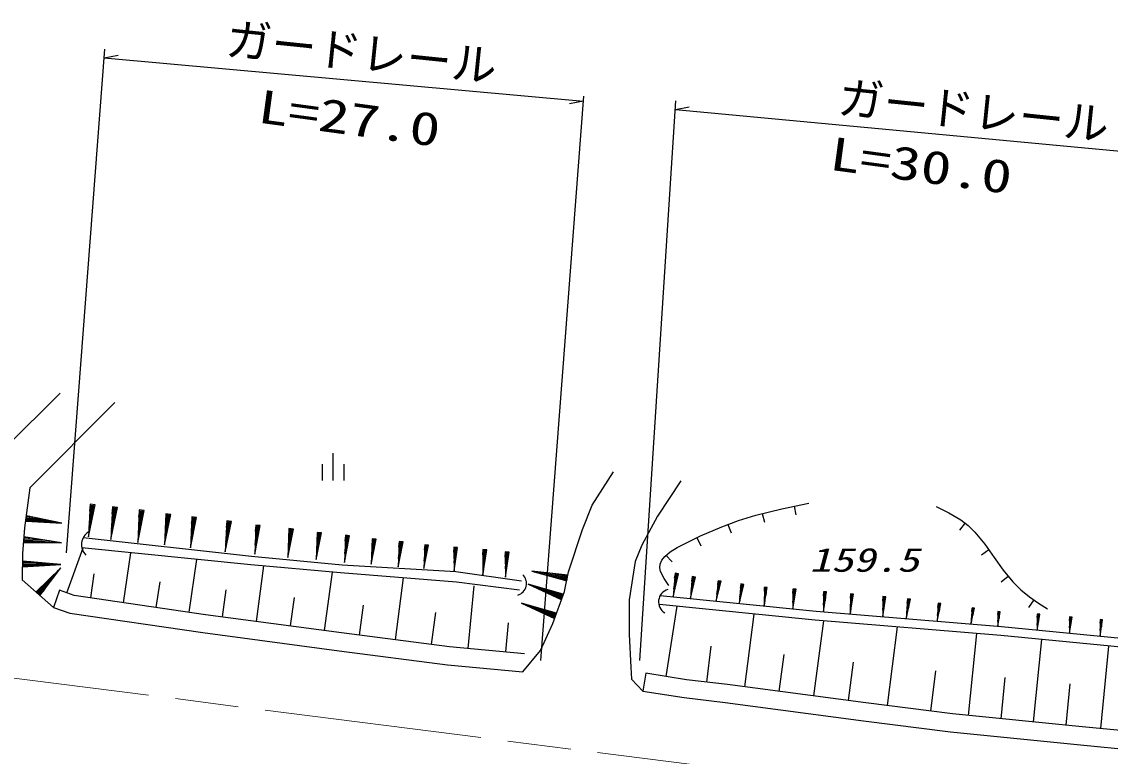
# Model space of a CAD drawing. Units: millimetres, scale not verified. Extents: x 40000 to 680000, y 20000 to 380000.
# Drawn here: x 281986 to 342072, y 268164 to 308705 of the extents above; entities that cross this region are included whole.
import ezdxf
from ezdxf.enums import TextEntityAlignment as Align

# ---------------------------------------------------------------- set-up
doc = ezdxf.new("R2010")
doc.units = ezdxf.units.MM
doc.header["$LTSCALE"] = 1000
doc.linetypes.add('CHAIN', pattern=[18.5, 12, -1.5, 3.5, -1.5])
doc.layers.add('M-BGD', color=7, linetype='Continuous', lineweight=25)
doc.layers.add('M-BMK', color=2, linetype='CHAIN', lineweight=13)
doc.styles.add('ＭＳ ゴシック', font='')
doc.styles.get('ＭＳ ゴシック').set_extended_font_data('MS Gothic')

# ---------------------------------------------------------------- blocks, each defined once
blk = doc.blocks.new('BUHIN150')
at = {"color": 7, "linetype": 'Continuous', "lineweight": 25}
for p, q in [((335, 277), (-279, -231)), ((-133, -86), (323, 290)), ((-110, -114), (346, 263)), ((312, 304), (19, 62)), ((355, 252), (62, 10)), ((165, 206), (300, 318)), ((232, 125), (368, 237))]:
    blk.add_line(p, q, dxfattribs=at)
blk.add_lwpolyline([(303, 340), (-347, -287), (391, 233)], close=True, dxfattribs=at)
blk = doc.blocks.new('BUHIN155')
at = {"color": 7, "linetype": 'Continuous', "lineweight": 25}
for p, q in [((411, 336), (-343, -280)), ((-163, -105), (397, 353)), ((-135, -139), (425, 319)), ((383, 370), (23, 76)), ((435, 306), (75, 12)), ((203, 251), (369, 387)), ((285, 151), (451, 287))]:
    blk.add_line(p, q, dxfattribs=at)
blk.add_lwpolyline([(372, 414), (-426, -348), (480, 282)], close=True, dxfattribs=at)
blk = doc.blocks.new('BUHIN157')
at = {"color": 7, "linetype": 'Continuous', "lineweight": 25}
for p, q in [((437, 301), (-364, -251)), ((-171, -91), (424, 320)), ((-146, -127), (449, 283)), ((412, 338), (29, 74)), ((459, 270), (76, 6)), ((223, 234), (399, 356)), ((296, 128), (473, 249))]:
    blk.add_line(p, q, dxfattribs=at)
blk.add_lwpolyline([(404, 383), (-453, -312), (501, 242)], close=True, dxfattribs=at)
blk = doc.blocks.new('BUHIN160')
at = {"color": 7, "linetype": 'Continuous', "lineweight": 25}
for p, q in [((350, 397), (631, 607)), ((695, 520), (-580, -434)), ((-274, -160), (674, 549)), ((-231, -218), (717, 492)), ((652, 578), (43, 122)), ((733, 470), (124, 14)), ((476, 227), (757, 437))]:
    blk.add_line(p, q, dxfattribs=at)
blk.add_lwpolyline([(637, 651), (-721, -539), (804, 428)], close=True, dxfattribs=at)
blk = doc.blocks.new('BUHIN161')
at = {"color": 7, "linetype": 'Continuous', "lineweight": 25}
for p, q in [((657, 491), (-548, -410)), ((-259, -151), (636, 519)), ((-218, -205), (677, 464)), ((616, 546), (41, 116)), ((692, 444), (117, 13)), ((330, 374), (596, 573)), ((450, 215), (715, 413))]:
    blk.add_line(p, q, dxfattribs=at)
blk.add_lwpolyline([(602, 615), (-681, -509), (759, 404)], close=True, dxfattribs=at)
blk = doc.blocks.new('BUHIN162')
at = {"color": 7, "linetype": 'Continuous', "lineweight": 25}
for p, q in [((613, 469), (-511, -392)), ((-242, -145), (593, 495)), ((-203, -196), (632, 444)), ((574, 520), (37, 109)), ((647, 425), (110, 14)), ((307, 356), (555, 546)), ((421, 207), (669, 396))]:
    blk.add_line(p, q, dxfattribs=at)
blk.add_lwpolyline([(560, 585), (-635, -486), (711, 388)], close=True, dxfattribs=at)
blk = doc.blocks.new('BUHIN163')
at = {"color": 7, "linetype": 'Continuous', "lineweight": 25}
for p, q in [((575, 440), (-479, -367)), ((-227, -136), (556, 464)), ((-190, -183), (593, 416)), ((538, 488), (35, 102)), ((607, 398), (103, 13)), ((288, 334), (520, 511)), ((395, 194), (627, 372))]:
    blk.add_line(p, q, dxfattribs=at)
blk.add_lwpolyline([(525, 548), (-595, -456), (666, 364)], close=True, dxfattribs=at)
blk = doc.blocks.new('BUHIN164')
at = {"color": 7, "linetype": 'Continuous', "lineweight": 25}
for p, q in [((539, 407), (-450, -340)), ((-212, -125), (522, 430)), ((-179, -170), (556, 385)), ((505, 452), (33, 95)), ((568, 368), (97, 12)), ((270, 310), (488, 474)), ((370, 178), (587, 343))]:
    blk.add_line(p, q, dxfattribs=at)
blk.add_lwpolyline([(493, 509), (-558, -422), (624, 336)], close=True, dxfattribs=at)
blk = doc.blocks.new('BUHIN167')
at = {"color": 7, "linetype": 'Continuous', "lineweight": 25}
for p, q in [((518, 433), (-432, -361)), ((-206, -136), (500, 455)), ((-170, -179), (536, 412)), ((482, 476), (29, 97)), ((550, 396), (96, 16)), ((255, 323), (464, 498)), ((360, 196), (570, 371))]:
    blk.add_line(p, q, dxfattribs=at)
blk.add_lwpolyline([(468, 532), (-537, -449), (607, 366)], close=True, dxfattribs=at)
blk = doc.blocks.new('BUHIN168')
at = {"color": 7, "linetype": 'Continuous', "lineweight": 25}
for p, q in [((386, -884), (-322, 738)), ((-177, 305), (350, -900)), ((-103, 337), (423, -868)), ((322, -912), (-16, -138)), ((460, -852), (121, -78)), ((125, -573), (281, -930)), ((340, -479), (496, -836))]:
    blk.add_line(p, q, dxfattribs=at)
blk.add_lwpolyline([(542, -854), (-400, 916), (258, -978)], close=True, dxfattribs=at)
blk = doc.blocks.new('BUHIN247')
at = {"color": 7, "linetype": 'Continuous', "lineweight": 25}
for p, q in [((-306, 538), (-954, -87)), ((539, 521), (-539, -521)), ((527, -325), (-120, -950))]:
    blk.add_line(p, q, dxfattribs=at)

msp = doc.modelspace()

# ---------------------------------------------------------------- linework, layer by layer
at = {"layer": 'M-BGD'}
for p, q in [((284460, 279398), (286570, 307200)), ((286534, 306722), (287300, 306869)), ((286534, 306722), (312987, 304325)), ((310649, 273440), (313007, 304593)), ((312987, 304325), (312220, 304178)), ((316110, 273440), (318096, 304345)), ((318065, 303864), (318832, 304008)), ((318065, 303864), (347375, 301114)), ((284106, 288199), (281092, 285208)), ((287120, 287685), (282424, 282988)), ((313472, 282023), (314644, 283865)), ((318360, 283362), (317088, 281420)), ((282424, 282988), (282143, 280775)), ((312936, 280684), (313472, 282023)), ((324617, 281971), (324720, 281482)), ((283557, 281074), (282252, 281240)), ((282257, 281279), (284013, 281057)), ((283567, 281154), (282262, 281319)), ((282266, 281349), (283104, 281242)), ((282659, 281344), (282272, 281393)), ((317088, 281420), (316217, 279813)), ((322853, 281567), (322979, 281083)), ((282143, 280775), (282027, 279350)), ((282629, 281111), (282242, 281160)), ((282247, 281200), (283085, 281094)), ((312161, 278335), (312936, 280684)), ((320961, 280963), (321141, 280497)), ((334068, 281038), (333754, 280649)), ((282123, 280033), (283007, 279961)), ((283502, 279963), (282126, 280075)), ((282130, 280117), (283982, 279965)), ((283509, 280046), (282133, 280159)), ((282136, 280190), (283020, 280118)), ((282548, 280204), (282139, 280238)), ((285382, 280236), (294667, 279208)), ((319257, 280232), (319465, 279778)), ((282527, 279958), (282119, 279992)), ((284479, 277177), (285370, 279660)), ((294632, 278731), (285305, 279666)), ((304332, 279801), (304193, 278659)), ((304203, 278955), (304306, 279804)), ((304281, 279807), (304214, 279262)), ((304224, 279559), (304255, 279810)), ((304255, 278949), (304358, 279798)), ((304377, 279795), (304311, 279250)), ((304376, 279540), (304406, 279792)), ((305845, 279419), (305863, 279671)), ((305889, 279670), (305849, 279122)), ((305853, 278815), (305915, 279668)), ((305941, 279666), (305858, 278518)), ((305905, 278811), (305967, 279664)), ((305986, 279663), (305947, 279115)), ((305997, 279408), (306015, 279660)), ((316217, 279813), (315849, 278909)), ((335376, 279548), (334967, 279260)), ((282027, 279350), (282003, 277901)), ((283454, 278792), (282073, 278814)), ((282484, 278886), (282074, 278893)), ((282074, 278846), (282961, 278831)), ((287602, 276635), (288004, 279395)), ((291222, 276107), (291648, 279030)), ((294667, 279208), (299680, 278731)), ((315849, 278909), (315514, 276800)), ((317547, 279256), (317892, 278894)), ((282480, 278640), (282070, 278646)), ((282071, 278688), (282958, 278674)), ((282072, 278772), (283931, 278742)), ((283452, 278708), (282072, 278730)), ((282909, 277167), (284018, 278430)), ((285792, 276899), (285987, 278238)), ((299578, 278288), (294632, 278731)), ((294946, 275602), (295352, 278666)), ((298705, 275104), (299132, 278327)), ((305989, 277776), (299578, 278288)), ((299680, 278731), (305955, 278356)), ((305955, 278356), (309570, 277844)), ((312070, 278005), (310332, 278343)), ((310771, 278217), (312062, 277966)), ((310786, 278296), (312077, 278044)), ((312085, 278084), (311255, 278245)), ((311710, 278197), (312093, 278123)), ((311953, 277265), (312161, 278335)), ((318144, 278224), (317956, 277089)), ((317979, 277385), (318119, 278228)), ((318093, 278233), (318003, 277691)), ((318026, 277987), (318067, 278237)), ((318030, 277377), (318170, 278220)), ((318189, 278217), (318099, 277675)), ((318177, 277962), (318218, 278212)), ((282003, 277901), (283732, 276382)), ((282859, 277211), (283388, 277814)), ((283705, 278131), (282880, 277192)), ((283762, 278081), (282937, 277142)), ((282966, 277117), (283496, 277720)), ((289412, 276371), (289619, 277792)), ((302624, 274594), (303066, 278009)), ((309468, 277333), (305989, 277776)), ((312056, 277936), (311227, 278098)), ((311665, 277967), (312048, 277892)), ((319090, 278050), (318916, 277002)), ((318937, 277275), (319066, 278054)), ((319042, 278058), (318960, 277557)), ((318981, 277831), (319019, 278062)), ((318985, 277268), (319113, 278046)), ((319131, 278043), (319048, 277543)), ((319120, 277808), (319158, 278039)), ((336442, 278083), (336057, 277763)), ((283071, 277518), (282827, 277239)), ((283239, 277370), (282994, 277092)), ((284070, 277324), (283732, 276382)), ((284887, 277030), (284070, 277324)), ((292127, 275975), (284887, 277030)), ((293066, 275851), (293265, 277349)), ((306636, 274111), (306958, 277570)), ((311295, 275496), (311953, 277265)), ((317232, 277038), (325839, 276173)), ((322980, 277275), (322996, 277469)), ((323016, 277468), (322981, 277047)), ((322982, 276811), (323036, 277466)), ((323056, 277464), (322983, 276582)), ((323022, 276808), (323076, 277463)), ((323091, 277462), (323056, 277041)), ((323097, 277265), (323113, 277460)), ((296826, 275353), (297034, 276925)), ((300638, 274851), (300853, 276510)), ((315514, 276800), (315514, 274891)), ((325793, 275675), (317182, 276541)), ((317558, 272568), (318173, 276441)), ((330959, 276821), (330821, 275857)), ((330835, 276108), (330937, 276824)), ((330915, 276827), (330850, 276367)), ((330863, 276618), (330893, 276830)), ((330878, 276102), (330981, 276818)), ((330997, 276815), (330931, 276355)), ((330991, 276599), (331021, 276812)), ((332651, 276581), (332526, 275705)), ((332539, 275933), (332631, 276584)), ((332612, 276587), (332552, 276168)), ((332564, 276397), (332592, 276590)), ((332578, 275927), (332671, 276578)), ((332686, 276576), (332626, 276158)), ((332681, 276380), (332708, 276573)), ((337848, 276789), (337563, 276378)), ((283732, 276382), (284643, 276055)), ((284643, 276055), (291989, 274985)), ((299645, 274980), (292127, 275975)), ((304609, 274337), (304837, 276093)), ((321894, 271997), (322424, 276014)), ((325839, 276173), (336077, 275320)), ((334511, 276323), (334398, 275534)), ((334409, 275739), (334493, 276325)), ((334475, 276328), (334421, 275951)), ((334432, 276156), (334457, 276330)), ((334445, 275734), (334529, 276320)), ((334542, 276318), (334488, 275942)), ((334537, 276141), (334562, 276315)), ((335871, 275979), (335883, 276135)), ((335899, 276133), (335873, 275796)), ((335874, 275608), (335915, 276132)), ((335931, 276131), (335876, 275425)), ((335906, 275605), (335947, 276130)), ((335959, 276129), (335933, 275792)), ((335965, 275972), (335977, 276127)), ((308702, 273919), (308852, 275528)), ((310623, 274001), (311295, 275496)), ((325715, 271494), (326261, 275636)), ((336033, 274823), (325793, 275675)), ((329776, 270961), (330338, 275297)), ((336077, 275320), (346611, 274297)), ((291989, 274985), (299515, 273989)), ((305602, 274208), (299645, 274980)), ((315514, 274891), (315615, 273083)), ((334256, 270408), (334704, 274933)), ((346567, 273799), (336033, 274823)), ((337840, 270054), (338290, 274603)), ((309735, 273822), (305602, 274208)), ((309642, 272826), (310623, 274001)), ((319811, 272256), (320045, 274243)), ((341549, 269688), (341995, 274243)), ((299515, 273989), (305492, 273214)), ((323805, 271745), (324073, 273783)), ((305492, 273214), (309642, 272826)), ((315615, 273083), (315648, 272413)), ((327625, 271242), (327904, 273359)), ((332165, 270652), (332453, 272874)), ((315648, 272413), (316276, 271759)), ((316433, 272747), (316276, 271759)), ((318683, 272389), (316433, 272747)), ((320939, 272123), (318683, 272389)), ((336048, 270231), (336273, 272504)), ((316276, 271759), (318545, 271398)), ((328581, 271116), (320939, 272123)), ((339631, 269876), (339857, 272153)), ((318545, 271398), (320815, 271131)), ((320815, 271131), (328451, 270125)), ((333360, 270497), (328581, 271116)), ((340527, 269788), (333360, 270497)), ((328451, 270125), (333247, 269503)), ((344614, 269388), (340527, 269788)), ((333247, 269503), (340429, 268792)), ((340429, 268792), (344515, 268393))]:
    msp.add_line(p, q, dxfattribs=at)
for points in [[(317707, 277582), (317443, 277977), (317253, 278369), (317212, 278572), (317232, 278773), (317323, 278986), (317478, 279186), (317777, 279446), (318159, 279690), (319459, 280324), (320625, 280830), (321560, 281182), (322515, 281477), (323947, 281828), (325435, 282139)], [(332469, 281941), (333170, 281600), (333832, 281211), (334234, 280899), (334605, 280535), (335150, 279863), (335663, 279135), (336159, 278441), (336702, 277784), (337137, 277348), (337612, 276958), (338104, 276617), (338611, 276294)]]:
    msp.add_lwpolyline(points, dxfattribs=at)
for points in [[(282203, 281130), (284207, 281032), (282242, 281437)], [(282080, 279958), (284186, 279949), (282106, 280282)], [(304235, 279836), (304178, 278533), (304435, 279811)], [(305842, 279696), (305849, 278392), (306043, 279681)], [(282033, 278610), (284135, 278739), (282038, 278935)], [(282997, 277045), (284141, 278570), (282776, 277239)], [(312134, 278151), (310141, 278380), (312074, 277846)], [(318049, 278263), (317936, 276964), (318247, 278230)], [(319001, 278086), (318897, 276887), (319185, 278055)], [(322980, 277488), (322975, 276485), (323134, 277476)], [(330877, 276852), (330806, 275751), (331046, 276828)], [(332577, 276609), (332512, 275608), (332730, 276587)], [(334444, 276348), (334386, 275447), (334582, 276328)], [(335870, 276150), (335870, 275347), (335994, 276140)]]:
    msp.add_lwpolyline(points, close=True, dxfattribs=at)
for centre, radius, start, end in [((286097, 279849), 813, 120.55054, 225.83136), ((309185, 277699), 664, 285.74704, 46.99897), ((317847, 276682), 711, 105.61713, 239.39116)]:
    msp.add_arc(centre, radius, start, end, dxfattribs=at)
at = {"layer": 'M-BMK'}
msp.add_line((185316, 284746), (333825, 265814), dxfattribs=at)

# ---------------------------------------------------------------- block references
at = {"layer": 'M-BGD', "rotation": 45.98907}
for name, p in [('BUHIN247', (299163, 284134)), ('BUHIN160', (285781, 281159)), ('BUHIN160', (287013, 281018)), ('BUHIN160', (288500, 280846)), ('BUHIN161', (289970, 280677)), ('BUHIN161', (291401, 280512)), ('BUHIN161', (293323, 280291)), ('BUHIN162', (294938, 280113)), ('BUHIN162', (296767, 279925)), ('BUHIN163', (298330, 279764)), ('BUHIN163', (299882, 279605)), ('BUHIN164', (301361, 279461)), ('BUHIN164', (302845, 279316)), ('BUHIN167', (307496, 278874)), ('BUHIN167', (308732, 278744)), ('BUHIN168', (310878, 277307)), ('BUHIN157', (320417, 277290)), ('BUHIN157', (321677, 277122)), ('BUHIN168', (310518, 276261)), ('BUHIN155', (324597, 276839)), ('BUHIN155', (326285, 276688)), ('BUHIN155', (327770, 276565)), ('BUHIN155', (329557, 276417)), ('BUHIN150', (338074, 275557)), ('BUHIN150', (339860, 275401)), ('BUHIN150', (341548, 275253))]:
    msp.add_blockref(name, p, dxfattribs=at)

# ---------------------------------------------------------------- texts
at = {"layer": 'M-BGD', "style": 'ＭＳ ゴシック'}
for p in [(293136, 306331), (326931, 303104)]:
    msp.add_text('ガードレール', height=1833, rotation=354.1, dxfattribs=at).set_placement(p, align=Align.BOTTOM_LEFT)
at = {"layer": 'M-BGD', "style": 'ＭＳ ゴシック', "width": 1.35}
for s, p in [('L=27.0', (294874, 302607)), ('L=30.0', (326434, 300001))]:
    msp.add_text(s, height=1833, rotation=352.3, dxfattribs=at).set_placement(p, align=Align.BOTTOM_LEFT)
at = {"layer": 'M-BGD', "style": 'ＭＳ ゴシック', "oblique": 15, "width": 1.35}
msp.add_text('159.5', height=1320, dxfattribs=at).set_placement((325469, 277949), align=Align.BOTTOM_LEFT)

doc.saveas('drawing.dxf')
